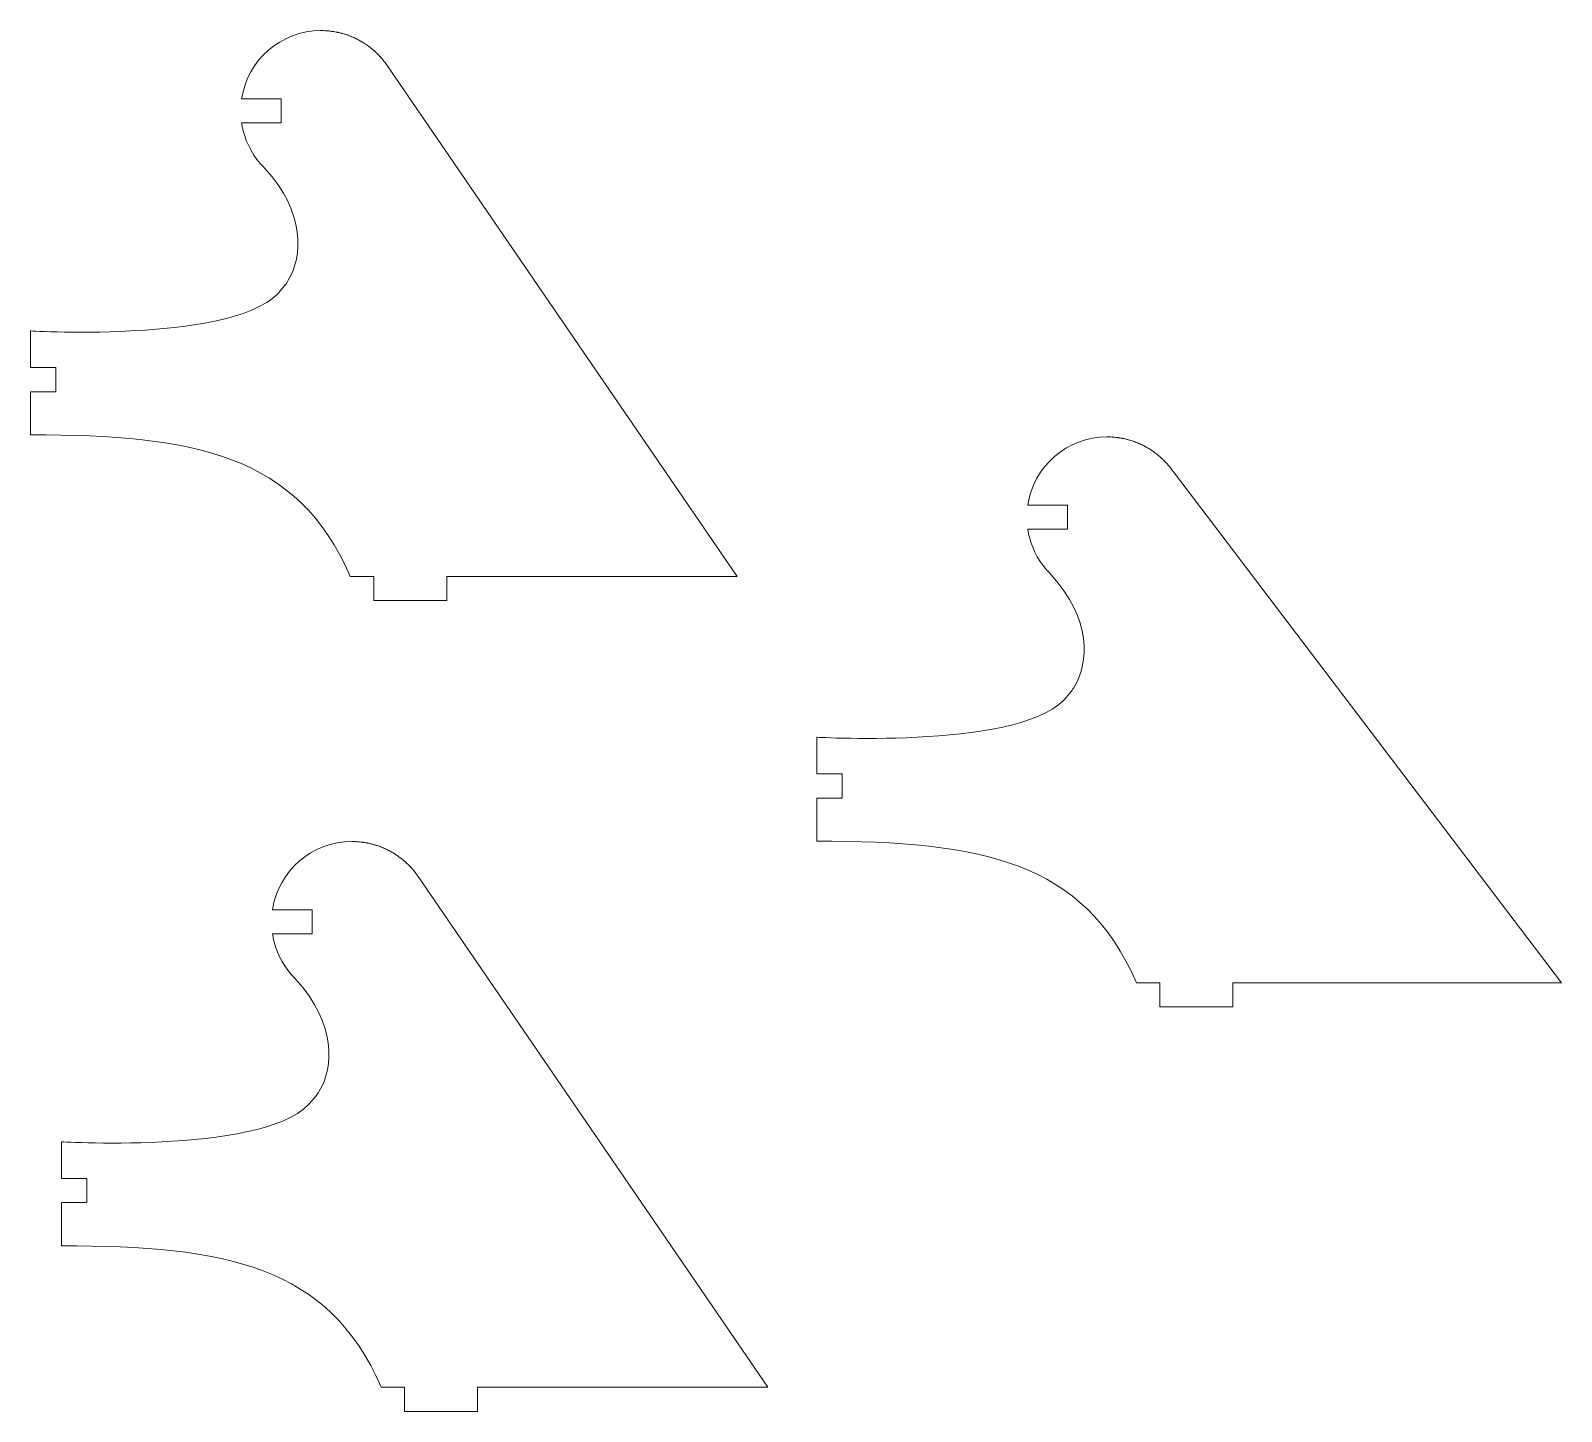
# Model space of a CAD drawing. Header units: centimetres. Extents: x -181 to 252, y -90 to 73.
# Drawn here: x 233.07 to 252.14, y -49.47 to -32.27 of the extents above; entities that cross this region are included whole.
import ezdxf

# ---------------------------------------------------------------- set-up
doc = ezdxf.new("R2010")
doc.units = ezdxf.units.CM
doc.header["$MEASUREMENT"] = 0
doc.layers.add('layer 1', color=7, linetype='Continuous')

msp = doc.modelspace()

# ---------------------------------------------------------------- linework, layer by layer
at = {"layer": 'layer 1', "color": 252, "lineweight": 9}
for points in [[(238.25199, -39.06584), (238.25199, -39.06584), (238.25199, -39.36584), (238.25199, -39.36584), (238.25199, -39.36584), (238.25199, -39.36584), (237.3429, -39.36584), (237.3429, -39.36584), (237.3429, -39.36584), (237.3429, -39.36584), (237.3429, -39.06584), (237.3429, -39.06584), (237.3429, -39.06584), (237.3429, -39.06584), (237.05119, -39.06584), (237.05119, -39.06584), (237.05119, -39.06584), (236.39559, -37.55045), (235.11717, -37.30322), (233.06842, -37.30322), (233.06842, -37.30322), (233.06842, -37.30322), (233.06842, -36.76584), (233.06842, -36.76584), (233.06842, -36.76584), (233.06842, -36.76584), (233.38428, -36.76584), (233.38428, -36.76584), (233.38428, -36.76584), (233.38428, -36.76584), (233.38428, -36.46584), (233.38428, -36.46584), (233.38428, -36.46584), (233.38428, -36.46584), (233.06842, -36.46584), (233.06842, -36.46584), (233.06842, -36.46584), (233.06842, -36.46584), (233.06842, -36.00842), (233.06842, -36.00842), (233.06842, -36.00842), (233.06842, -36.00842), (235.71551, -36.16416), (236.19891, -35.48394), (236.19891, -35.48394), (236.22766, -35.45369), (236.2547, -35.41807), (236.27909, -35.37784), (236.27909, -35.37784), (236.45834, -35.08218), (236.49301, -34.53421), (235.98735, -33.98429), (235.98735, -33.98429), (235.98735, -33.98429), (235.9744, -33.9702), (235.9744, -33.9702), (235.9744, -33.9702), (235.85177, -33.84599), (235.76135, -33.6899), (235.71682, -33.51546), (235.71682, -33.51546), (235.71682, -33.51546), (235.71385, -33.50354), (235.71385, -33.50354), (235.71385, -33.50354), (235.71385, -33.50354), (235.71103, -33.49156), (235.71103, -33.49156), (235.71103, -33.49156), (235.71103, -33.49156), (235.70835, -33.47953), (235.70835, -33.47953), (235.70835, -33.47953), (235.70835, -33.47953), (235.70582, -33.46744), (235.70582, -33.46744), (235.70582, -33.46744), (235.70582, -33.46744), (235.70343, -33.4553), (235.70343, -33.4553), (235.70343, -33.4553), (235.70343, -33.4553), (235.70119, -33.44311), (235.70119, -33.44311), (235.70119, -33.44311), (235.70119, -33.44311), (235.6991, -33.43086), (235.6991, -33.43086), (235.6991, -33.43086), (235.6991, -33.43086), (235.69716, -33.41857), (235.69716, -33.41857), (235.69716, -33.41857), (235.69716, -33.41857), (235.69699, -33.4175), (235.69699, -33.4175), (235.69699, -33.4175), (235.69699, -33.4175), (236.19141, -33.4175), (236.19141, -33.4175), (236.19141, -33.4175), (236.19141, -33.4175), (236.19141, -33.1175), (236.19141, -33.1175), (236.19141, -33.1175), (236.19141, -33.1175), (235.69699, -33.1175), (235.69699, -33.1175), (235.69699, -33.1175), (235.76938, -32.63644), (236.1846, -32.2675), (236.68581, -32.2675), (236.68581, -32.2675), (236.68581, -32.2675), (236.70185, -32.26763), (236.70185, -32.26763), (236.70185, -32.26763), (236.70185, -32.26763), (236.71782, -32.268), (236.71782, -32.268), (236.71782, -32.268), (236.71782, -32.268), (236.71802, -32.26801), (236.71802, -32.26801), (236.71802, -32.26801), (236.71802, -32.26801), (236.73374, -32.26863), (236.73374, -32.26863), (236.73374, -32.26863), (236.73374, -32.26863), (236.73403, -32.26864), (236.73403, -32.26864), (236.73403, -32.26864), (236.73403, -32.26864), (236.74959, -32.2695), (236.74959, -32.2695), (236.74959, -32.2695), (236.74959, -32.2695), (236.74997, -32.26953), (236.74997, -32.26953), (236.74997, -32.26953), (236.74997, -32.26953), (236.76537, -32.27062), (236.76537, -32.27062), (236.76537, -32.27062), (236.76537, -32.27062), (236.76585, -32.27066), (236.76585, -32.27066), (236.76585, -32.27066), (236.76585, -32.27066), (236.76769, -32.27082), (236.76769, -32.27082), (236.76769, -32.27082), (236.76769, -32.27082), (236.78165, -32.27204), (236.78165, -32.27204), (236.78165, -32.27204), (236.78165, -32.27204), (236.79673, -32.27359), (236.79673, -32.27359), (236.79673, -32.27359), (236.79673, -32.27359), (236.79739, -32.27366), (236.79739, -32.27366), (236.79739, -32.27366), (236.79739, -32.27366), (236.8123, -32.27543), (236.8123, -32.27543), (236.8123, -32.27543), (236.8123, -32.27543), (236.82231, -32.27677), (236.82231, -32.27677), (236.82231, -32.27677), (236.82231, -32.27677), (236.8278, -32.27751), (236.8278, -32.27751), (236.8278, -32.27751), (236.8278, -32.27751), (236.82864, -32.27763), (236.82864, -32.27763), (236.82864, -32.27763), (236.82864, -32.27763), (236.84322, -32.27982), (236.84322, -32.27982), (236.84322, -32.27982), (236.84322, -32.27982), (236.84415, -32.27997), (236.84415, -32.27997), (236.84415, -32.27997), (236.84415, -32.27997), (236.85857, -32.28237), (236.85857, -32.28237), (236.85857, -32.28237), (236.85857, -32.28237), (236.85959, -32.28255), (236.85959, -32.28255), (236.85959, -32.28255), (236.85959, -32.28255), (236.87383, -32.28516), (236.87383, -32.28516), (236.87383, -32.28516), (236.87383, -32.28516), (236.87494, -32.28537), (236.87494, -32.28537), (236.87494, -32.28537), (236.87494, -32.28537), (236.88123, -32.28663), (236.88123, -32.28663), (236.88123, -32.28663), (236.88123, -32.28663), (236.88985, -32.28835), (236.88985, -32.28835), (236.88985, -32.28835), (236.88985, -32.28835), (236.89376, -32.28919), (236.89376, -32.28919), (236.89376, -32.28919), (236.89376, -32.28919), (236.90515, -32.29165), (236.90515, -32.29165), (236.90515, -32.29165), (236.90515, -32.29165), (236.90822, -32.29236), (236.90822, -32.29236), (236.90822, -32.29236), (236.90822, -32.29236), (236.92007, -32.29511), (236.92007, -32.29511), (236.92007, -32.29511), (236.92007, -32.29511), (236.92504, -32.29634), (236.92504, -32.29634), (236.92504, -32.29634), (236.92504, -32.29634), (236.93487, -32.29878), (236.93487, -32.29878), (236.93487, -32.29878), (236.93487, -32.29878), (236.94035, -32.30023), (236.94035, -32.30023), (236.94035, -32.30023), (236.94035, -32.30023), (236.94999, -32.30278), (236.94999, -32.30278), (236.94999, -32.30278), (236.94999, -32.30278), (236.95399, -32.30391), (236.95399, -32.30391), (236.95399, -32.30391), (236.95399, -32.30391), (236.96491, -32.307), (236.96491, -32.307), (236.96491, -32.307), (236.96491, -32.307), (236.96765, -32.30781), (236.96765, -32.30781), (236.96765, -32.30781), (236.96765, -32.30781), (236.97964, -32.31139), (236.97964, -32.31139), (236.97964, -32.31139), (236.97964, -32.31139), (236.98311, -32.31248), (236.98311, -32.31248), (236.98311, -32.31248), (236.98311, -32.31248), (236.99403, -32.31593), (236.99403, -32.31593), (236.99403, -32.31593), (236.99403, -32.31593), (236.9983, -32.31734), (236.9983, -32.31734), (236.9983, -32.31734), (236.9983, -32.31734), (237.00871, -32.32081), (237.00871, -32.32081), (237.00871, -32.32081), (237.00871, -32.32081), (237.01189, -32.32192), (237.01189, -32.32192), (237.01189, -32.32192), (237.01189, -32.32192), (237.02332, -32.32592), (237.02332, -32.32592), (237.02332, -32.32592), (237.02332, -32.32592), (237.02555, -32.32674), (237.02555, -32.32674), (237.02555, -32.32674), (237.02555, -32.32674), (237.03745, -32.33111), (237.03745, -32.33111), (237.03745, -32.33111), (237.03745, -32.33111), (237.04076, -32.33238), (237.04076, -32.33238), (237.04076, -32.33238), (237.04076, -32.33238), (237.05172, -32.3366), (237.05172, -32.3366), (237.05172, -32.3366), (237.05172, -32.3366), (237.05448, -32.3377), (237.05448, -32.3377), (237.05448, -32.3377), (237.05448, -32.3377), (237.06608, -32.34238), (237.06608, -32.34238), (237.06608, -32.34238), (237.06608, -32.34238), (237.06782, -32.34311), (237.06782, -32.34311), (237.06782, -32.34311), (237.06782, -32.34311), (237.07969, -32.34811), (237.07969, -32.34811), (237.07969, -32.34811), (237.07969, -32.34811), (237.08289, -32.3495), (237.08289, -32.3495), (237.08289, -32.3495), (237.08289, -32.3495), (237.09407, -32.35441), (237.09407, -32.35441), (237.09407, -32.35441), (237.09407, -32.35441), (237.09517, -32.35491), (237.09517, -32.35491), (237.09517, -32.35491), (237.09517, -32.35491), (237.10764, -32.3606), (237.10764, -32.3606), (237.10764, -32.3606), (237.10764, -32.3606), (237.10986, -32.36166), (237.10986, -32.36166), (237.10986, -32.36166), (237.10986, -32.36166), (237.12141, -32.36715), (237.12141, -32.36715), (237.12141, -32.36715), (237.12141, -32.36715), (237.12316, -32.36801), (237.12316, -32.36801), (237.12316, -32.36801), (237.12316, -32.36801), (237.1349, -32.37382), (237.1349, -32.37382), (237.1349, -32.37382), (237.1349, -32.37382), (237.1375, -32.37515), (237.1375, -32.37515), (237.1375, -32.37515), (237.1375, -32.37515), (237.14789, -32.38049), (237.14789, -32.38049), (237.14789, -32.38049), (237.14789, -32.38049), (237.15246, -32.38291), (237.15246, -32.38291), (237.15246, -32.38291), (237.15246, -32.38291), (237.16116, -32.38755), (237.16116, -32.38755), (237.16116, -32.38755), (237.16116, -32.38755), (237.16573, -32.39005), (237.16573, -32.39005), (237.16573, -32.39005), (237.16573, -32.39005), (237.17446, -32.39488), (237.17446, -32.39488), (237.17446, -32.39488), (237.17446, -32.39488), (237.17838, -32.3971), (237.17838, -32.3971), (237.17838, -32.3971), (237.17838, -32.3971), (237.18773, -32.40245), (237.18773, -32.40245), (237.18773, -32.40245), (237.18773, -32.40245), (237.19083, -32.40428), (237.19083, -32.40428), (237.19083, -32.40428), (237.19083, -32.40428), (237.20072, -32.41014), (237.20072, -32.41014), (237.20072, -32.41014), (237.20072, -32.41014), (237.20364, -32.41192), (237.20364, -32.41192), (237.20364, -32.41192), (237.20364, -32.41192), (237.21372, -32.41811), (237.21372, -32.41811), (237.21372, -32.41811), (237.21372, -32.41811), (237.21604, -32.41956), (237.21604, -32.41956), (237.21604, -32.41956), (237.21604, -32.41956), (237.22604, -32.4259), (237.22604, -32.4259), (237.22604, -32.4259), (237.22604, -32.4259), (237.22987, -32.4284), (237.22987, -32.4284), (237.22987, -32.4284), (237.22987, -32.4284), (237.23869, -32.43418), (237.23869, -32.43418), (237.23869, -32.43418), (237.23869, -32.43418), (237.2425, -32.43674), (237.2425, -32.43674), (237.2425, -32.43674), (237.2425, -32.43674), (237.25081, -32.44237), (237.25081, -32.44237), (237.25081, -32.44237), (237.25081, -32.44237), (237.25533, -32.4455), (237.25533, -32.4455), (237.25533, -32.4455), (237.25533, -32.4455), (237.26338, -32.45113), (237.26338, -32.45113), (237.26338, -32.45113), (237.26338, -32.45113), (237.26643, -32.45332), (237.26643, -32.45332), (237.26643, -32.45332), (237.26643, -32.45332), (237.27628, -32.46043), (237.27628, -32.46043), (237.27628, -32.46043), (237.27628, -32.46043), (237.27696, -32.46094), (237.27696, -32.46094), (237.27696, -32.46094), (237.27696, -32.46094), (237.28793, -32.4691), (237.28793, -32.4691), (237.28793, -32.4691), (237.28793, -32.4691), (237.29029, -32.4709), (237.29029, -32.4709), (237.29029, -32.4709), (237.29029, -32.4709), (237.29957, -32.47803), (237.29957, -32.47803), (237.29957, -32.47803), (237.29957, -32.47803), (237.30258, -32.4804), (237.30258, -32.4804), (237.30258, -32.4804), (237.30258, -32.4804), (237.3114, -32.48739), (237.3114, -32.48739), (237.3114, -32.48739), (237.3114, -32.48739), (237.31426, -32.4897), (237.31426, -32.4897), (237.31426, -32.4897), (237.31426, -32.4897), (237.32312, -32.49695), (237.32312, -32.49695), (237.32312, -32.49695), (237.32312, -32.49695), (237.32506, -32.49857), (237.32506, -32.49857), (237.32506, -32.49857), (237.32506, -32.49857), (237.33513, -32.50704), (237.33513, -32.50704), (237.33513, -32.50704), (237.33513, -32.50704), (237.33553, -32.50739), (237.33553, -32.50739), (237.33553, -32.50739), (237.33553, -32.50739), (237.346, -32.51648), (237.346, -32.51648), (237.346, -32.51648), (237.346, -32.51648), (237.348, -32.51824), (237.348, -32.51824), (237.348, -32.51824), (237.348, -32.51824), (237.35701, -32.52631), (237.35701, -32.52631), (237.35701, -32.52631), (237.35701, -32.52631), (237.35954, -32.52862), (237.35954, -32.52862), (237.35954, -32.52862), (237.35954, -32.52862), (237.36768, -32.53611), (237.36768, -32.53611), (237.36768, -32.53611), (237.36768, -32.53611), (237.3714, -32.53962), (237.3714, -32.53962), (237.3714, -32.53962), (237.3714, -32.53962), (237.37868, -32.54653), (237.37868, -32.54653), (237.37868, -32.54653), (237.37868, -32.54653), (237.38123, -32.54901), (237.38123, -32.54901), (237.38123, -32.54901), (237.38123, -32.54901), (237.38998, -32.55757), (237.38998, -32.55757), (237.38998, -32.55757), (237.38998, -32.55757), (237.39113, -32.55872), (237.39113, -32.55872), (237.39113, -32.55872), (237.39113, -32.55872), (237.40019, -32.56784), (237.40019, -32.56784), (237.40019, -32.56784), (237.40019, -32.56784), (237.40242, -32.57014), (237.40242, -32.57014), (237.40242, -32.57014), (237.40242, -32.57014), (237.41063, -32.57866), (237.41063, -32.57866), (237.41063, -32.57866), (237.41063, -32.57866), (237.41248, -32.58063), (237.41248, -32.58063), (237.41248, -32.58063), (237.41248, -32.58063), (237.42098, -32.58971), (237.42098, -32.58971), (237.42098, -32.58971), (237.42098, -32.58971), (237.4226, -32.59148), (237.4226, -32.59148), (237.4226, -32.59148), (237.4226, -32.59148), (237.43094, -32.60068), (237.43094, -32.60068), (237.43094, -32.60068), (237.43094, -32.60068), (237.43304, -32.60304), (237.43304, -32.60304), (237.43304, -32.60304), (237.43304, -32.60304), (237.4404, -32.61139), (237.4404, -32.61139), (237.4404, -32.61139), (237.4404, -32.61139), (237.44351, -32.615), (237.44351, -32.615), (237.44351, -32.615), (237.44351, -32.615), (237.45028, -32.62292), (237.45028, -32.62292), (237.45028, -32.62292), (237.45028, -32.62292), (237.45297, -32.62613), (237.45297, -32.62613), (237.45297, -32.62613), (237.45297, -32.62613), (237.45987, -32.63445), (237.45987, -32.63445), (237.45987, -32.63445), (237.45987, -32.63445), (237.46237, -32.63752), (237.46237, -32.63752), (237.46237, -32.63752), (237.46237, -32.63752), (237.46943, -32.6463), (237.46943, -32.6463), (237.46943, -32.6463), (237.46943, -32.6463), (237.47145, -32.64887), (237.47145, -32.64887), (237.47145, -32.64887), (237.47145, -32.64887), (237.47916, -32.65876), (237.47916, -32.65876), (237.47916, -32.65876), (237.47916, -32.65876), (237.47989, -32.65972), (237.47989, -32.65972), (237.47989, -32.65972), (237.47989, -32.65972), (237.48773, -32.67007), (237.48773, -32.67007), (237.48773, -32.67007), (237.48773, -32.67007), (237.48973, -32.67278), (237.48973, -32.67278), (237.48973, -32.67278), (237.48973, -32.67278), (237.4967, -32.68229), (237.4967, -32.68229), (237.4967, -32.68229), (237.4967, -32.68229), (237.49851, -32.68482), (237.49851, -32.68482), (237.49851, -32.68482), (237.49851, -32.68482), (237.50516, -32.69418), (237.50516, -32.69418), (237.50516, -32.69418), (237.50516, -32.69418), (237.50736, -32.69734), (237.50736, -32.69734), (237.50736, -32.69734), (237.50736, -32.69734), (237.51132, -32.70302), (237.51132, -32.70302), (237.51132, -32.70302), (237.51132, -32.70302), (241.86985, -39.06584), (241.86985, -39.06584), (241.86985, -39.06584), (241.86985, -39.06584), (238.25199, -39.06584), (238.25199, -39.06584)], [(248.04584, -44.12667), (248.04584, -44.12667), (248.04584, -44.42667), (248.04584, -44.42667), (248.04584, -44.42667), (248.04584, -44.42667), (247.13675, -44.42667), (247.13675, -44.42667), (247.13675, -44.42667), (247.13675, -44.42667), (247.13675, -44.12667), (247.13675, -44.12667), (247.13675, -44.12667), (247.13675, -44.12667), (246.84504, -44.12667), (246.84504, -44.12667), (246.84504, -44.12667), (246.18944, -42.61128), (244.91102, -42.36405), (242.86227, -42.36405), (242.86227, -42.36405), (242.86227, -42.36405), (242.86227, -41.82667), (242.86227, -41.82667), (242.86227, -41.82667), (242.86227, -41.82667), (243.17813, -41.82667), (243.17813, -41.82667), (243.17813, -41.82667), (243.17813, -41.82667), (243.17813, -41.52667), (243.17813, -41.52667), (243.17813, -41.52667), (243.17813, -41.52667), (242.86227, -41.52667), (242.86227, -41.52667), (242.86227, -41.52667), (242.86227, -41.52667), (242.86227, -41.06925), (242.86227, -41.06925), (242.86227, -41.06925), (242.86227, -41.06925), (245.50936, -41.22499), (245.99276, -40.54477), (245.99276, -40.54477), (246.02151, -40.51452), (246.04855, -40.4789), (246.07294, -40.43867), (246.07294, -40.43867), (246.25219, -40.14301), (246.28686, -39.59504), (245.7812, -39.04512), (245.7812, -39.04512), (245.7812, -39.04512), (245.76825, -39.03103), (245.76825, -39.03103), (245.76825, -39.03103), (245.64562, -38.90682), (245.5552, -38.75073), (245.51067, -38.57629), (245.51067, -38.57629), (245.51067, -38.57629), (245.5077, -38.56437), (245.5077, -38.56437), (245.5077, -38.56437), (245.5077, -38.56437), (245.50488, -38.55239), (245.50488, -38.55239), (245.50488, -38.55239), (245.50488, -38.55239), (245.5022, -38.54036), (245.5022, -38.54036), (245.5022, -38.54036), (245.5022, -38.54036), (245.49967, -38.52827), (245.49967, -38.52827), (245.49967, -38.52827), (245.49967, -38.52827), (245.49728, -38.51613), (245.49728, -38.51613), (245.49728, -38.51613), (245.49728, -38.51613), (245.49504, -38.50394), (245.49504, -38.50394), (245.49504, -38.50394), (245.49504, -38.50394), (245.49295, -38.49169), (245.49295, -38.49169), (245.49295, -38.49169), (245.49295, -38.49169), (245.49101, -38.4794), (245.49101, -38.4794), (245.49101, -38.4794), (245.49101, -38.4794), (245.49084, -38.47833), (245.49084, -38.47833), (245.49084, -38.47833), (245.49084, -38.47833), (245.98526, -38.47833), (245.98526, -38.47833), (245.98526, -38.47833), (245.98526, -38.47833), (245.98526, -38.17833), (245.98526, -38.17833), (245.98526, -38.17833), (245.98526, -38.17833), (245.49084, -38.17833), (245.49084, -38.17833), (245.49084, -38.17833), (245.56323, -37.69727), (245.97845, -37.32833), (246.47966, -37.32833), (246.47966, -37.32833), (246.47966, -37.32833), (246.4957, -37.32846), (246.4957, -37.32846), (246.4957, -37.32846), (246.4957, -37.32846), (246.51167, -37.32883), (246.51167, -37.32883), (246.51167, -37.32883), (246.51167, -37.32883), (246.51187, -37.32884), (246.51187, -37.32884), (246.51187, -37.32884), (246.51187, -37.32884), (246.52759, -37.32946), (246.52759, -37.32946), (246.52759, -37.32946), (246.52759, -37.32946), (246.52788, -37.32947), (246.52788, -37.32947), (246.52788, -37.32947), (246.52788, -37.32947), (246.54344, -37.33033), (246.54344, -37.33033), (246.54344, -37.33033), (246.54344, -37.33033), (246.54382, -37.33036), (246.54382, -37.33036), (246.54382, -37.33036), (246.54382, -37.33036), (246.55922, -37.33145), (246.55922, -37.33145), (246.55922, -37.33145), (246.55922, -37.33145), (246.5597, -37.33149), (246.5597, -37.33149), (246.5597, -37.33149), (246.5597, -37.33149), (246.56154, -37.33165), (246.56154, -37.33165), (246.56154, -37.33165), (246.56154, -37.33165), (246.5755, -37.33287), (246.5755, -37.33287), (246.5755, -37.33287), (246.5755, -37.33287), (246.59058, -37.33442), (246.59058, -37.33442), (246.59058, -37.33442), (246.59058, -37.33442), (246.59124, -37.33449), (246.59124, -37.33449), (246.59124, -37.33449), (246.59124, -37.33449), (246.60615, -37.33626), (246.60615, -37.33626), (246.60615, -37.33626), (246.60615, -37.33626), (246.61616, -37.3376), (246.61616, -37.3376), (246.61616, -37.3376), (246.61616, -37.3376), (246.62165, -37.33834), (246.62165, -37.33834), (246.62165, -37.33834), (246.62165, -37.33834), (246.62249, -37.33846), (246.62249, -37.33846), (246.62249, -37.33846), (246.62249, -37.33846), (246.63707, -37.34065), (246.63707, -37.34065), (246.63707, -37.34065), (246.63707, -37.34065), (246.638, -37.3408), (246.638, -37.3408), (246.638, -37.3408), (246.638, -37.3408), (246.65242, -37.3432), (246.65242, -37.3432), (246.65242, -37.3432), (246.65242, -37.3432), (246.65344, -37.34338), (246.65344, -37.34338), (246.65344, -37.34338), (246.65344, -37.34338), (246.66768, -37.34599), (246.66768, -37.34599), (246.66768, -37.34599), (246.66768, -37.34599), (246.66879, -37.3462), (246.66879, -37.3462), (246.66879, -37.3462), (246.66879, -37.3462), (246.67508, -37.34746), (246.67508, -37.34746), (246.67508, -37.34746), (246.67508, -37.34746), (246.6837, -37.34918), (246.6837, -37.34918), (246.6837, -37.34918), (246.6837, -37.34918), (246.68761, -37.35002), (246.68761, -37.35002), (246.68761, -37.35002), (246.68761, -37.35002), (246.699, -37.35248), (246.699, -37.35248), (246.699, -37.35248), (246.699, -37.35248), (246.70207, -37.35319), (246.70207, -37.35319), (246.70207, -37.35319), (246.70207, -37.35319), (246.71392, -37.35594), (246.71392, -37.35594), (246.71392, -37.35594), (246.71392, -37.35594), (246.71889, -37.35717), (246.71889, -37.35717), (246.71889, -37.35717), (246.71889, -37.35717), (246.72872, -37.35961), (246.72872, -37.35961), (246.72872, -37.35961), (246.72872, -37.35961), (246.7342, -37.36106), (246.7342, -37.36106), (246.7342, -37.36106), (246.7342, -37.36106), (246.74384, -37.36361), (246.74384, -37.36361), (246.74384, -37.36361), (246.74384, -37.36361), (246.74784, -37.36474), (246.74784, -37.36474), (246.74784, -37.36474), (246.74784, -37.36474), (246.75876, -37.36783), (246.75876, -37.36783), (246.75876, -37.36783), (246.75876, -37.36783), (246.7615, -37.36864), (246.7615, -37.36864), (246.7615, -37.36864), (246.7615, -37.36864), (246.77349, -37.37222), (246.77349, -37.37222), (246.77349, -37.37222), (246.77349, -37.37222), (246.77696, -37.37331), (246.77696, -37.37331), (246.77696, -37.37331), (246.77696, -37.37331), (246.78788, -37.37676), (246.78788, -37.37676), (246.78788, -37.37676), (246.78788, -37.37676), (246.79215, -37.37817), (246.79215, -37.37817), (246.79215, -37.37817), (246.79215, -37.37817), (246.80256, -37.38164), (246.80256, -37.38164), (246.80256, -37.38164), (246.80256, -37.38164), (246.80574, -37.38275), (246.80574, -37.38275), (246.80574, -37.38275), (246.80574, -37.38275), (246.81717, -37.38675), (246.81717, -37.38675), (246.81717, -37.38675), (246.81717, -37.38675), (246.8194, -37.38757), (246.8194, -37.38757), (246.8194, -37.38757), (246.8194, -37.38757), (246.8313, -37.39194), (246.8313, -37.39194), (246.8313, -37.39194), (246.8313, -37.39194), (246.83461, -37.39321), (246.83461, -37.39321), (246.83461, -37.39321), (246.83461, -37.39321), (246.84557, -37.39743), (246.84557, -37.39743), (246.84557, -37.39743), (246.84557, -37.39743), (246.84833, -37.39853), (246.84833, -37.39853), (246.84833, -37.39853), (246.84833, -37.39853), (246.85993, -37.40321), (246.85993, -37.40321), (246.85993, -37.40321), (246.85993, -37.40321), (246.86167, -37.40394), (246.86167, -37.40394), (246.86167, -37.40394), (246.86167, -37.40394), (246.87354, -37.40894), (246.87354, -37.40894), (246.87354, -37.40894), (246.87354, -37.40894), (246.87674, -37.41033), (246.87674, -37.41033), (246.87674, -37.41033), (246.87674, -37.41033), (246.88792, -37.41524), (246.88792, -37.41524), (246.88792, -37.41524), (246.88792, -37.41524), (246.88902, -37.41574), (246.88902, -37.41574), (246.88902, -37.41574), (246.88902, -37.41574), (246.90149, -37.42143), (246.90149, -37.42143), (246.90149, -37.42143), (246.90149, -37.42143), (246.90371, -37.42249), (246.90371, -37.42249), (246.90371, -37.42249), (246.90371, -37.42249), (246.91526, -37.42798), (246.91526, -37.42798), (246.91526, -37.42798), (246.91526, -37.42798), (246.91701, -37.42884), (246.91701, -37.42884), (246.91701, -37.42884), (246.91701, -37.42884), (246.92875, -37.43465), (246.92875, -37.43465), (246.92875, -37.43465), (246.92875, -37.43465), (246.93135, -37.43598), (246.93135, -37.43598), (246.93135, -37.43598), (246.93135, -37.43598), (246.94174, -37.44132), (246.94174, -37.44132), (246.94174, -37.44132), (246.94174, -37.44132), (246.94631, -37.44374), (246.94631, -37.44374), (246.94631, -37.44374), (246.94631, -37.44374), (246.95501, -37.44838), (246.95501, -37.44838), (246.95501, -37.44838), (246.95501, -37.44838), (246.95958, -37.45088), (246.95958, -37.45088), (246.95958, -37.45088), (246.95958, -37.45088), (246.96831, -37.45571), (246.96831, -37.45571), (246.96831, -37.45571), (246.96831, -37.45571), (246.97223, -37.45793), (246.97223, -37.45793), (246.97223, -37.45793), (246.97223, -37.45793), (246.98158, -37.46328), (246.98158, -37.46328), (246.98158, -37.46328), (246.98158, -37.46328), (246.98468, -37.46511), (246.98468, -37.46511), (246.98468, -37.46511), (246.98468, -37.46511), (246.99457, -37.47097), (246.99457, -37.47097), (246.99457, -37.47097), (246.99457, -37.47097), (246.99749, -37.47275), (246.99749, -37.47275), (246.99749, -37.47275), (246.99749, -37.47275), (247.00757, -37.47894), (247.00757, -37.47894), (247.00757, -37.47894), (247.00757, -37.47894), (247.00989, -37.48039), (247.00989, -37.48039), (247.00989, -37.48039), (247.00989, -37.48039), (247.01989, -37.48673), (247.01989, -37.48673), (247.01989, -37.48673), (247.01989, -37.48673), (247.02372, -37.48923), (247.02372, -37.48923), (247.02372, -37.48923), (247.02372, -37.48923), (247.03254, -37.49501), (247.03254, -37.49501), (247.03254, -37.49501), (247.03254, -37.49501), (247.03635, -37.49757), (247.03635, -37.49757), (247.03635, -37.49757), (247.03635, -37.49757), (247.04466, -37.5032), (247.04466, -37.5032), (247.04466, -37.5032), (247.04466, -37.5032), (247.04918, -37.50633), (247.04918, -37.50633), (247.04918, -37.50633), (247.04918, -37.50633), (247.05723, -37.51196), (247.05723, -37.51196), (247.05723, -37.51196), (247.05723, -37.51196), (247.06028, -37.51415), (247.06028, -37.51415), (247.06028, -37.51415), (247.06028, -37.51415), (247.07013, -37.52126), (247.07013, -37.52126), (247.07013, -37.52126), (247.07013, -37.52126), (247.07081, -37.52177), (247.07081, -37.52177), (247.07081, -37.52177), (247.07081, -37.52177), (247.08178, -37.52993), (247.08178, -37.52993), (247.08178, -37.52993), (247.08178, -37.52993), (247.08414, -37.53173), (247.08414, -37.53173), (247.08414, -37.53173), (247.08414, -37.53173), (247.09342, -37.53886), (247.09342, -37.53886), (247.09342, -37.53886), (247.09342, -37.53886), (247.09643, -37.54123), (247.09643, -37.54123), (247.09643, -37.54123), (247.09643, -37.54123), (247.10525, -37.54822), (247.10525, -37.54822), (247.10525, -37.54822), (247.10525, -37.54822), (247.10811, -37.55053), (247.10811, -37.55053), (247.10811, -37.55053), (247.10811, -37.55053), (247.11697, -37.55778), (247.11697, -37.55778), (247.11697, -37.55778), (247.11697, -37.55778), (247.11891, -37.5594), (247.11891, -37.5594), (247.11891, -37.5594), (247.11891, -37.5594), (247.12898, -37.56787), (247.12898, -37.56787), (247.12898, -37.56787), (247.12898, -37.56787), (247.12938, -37.56822), (247.12938, -37.56822), (247.12938, -37.56822), (247.12938, -37.56822), (247.13985, -37.57731), (247.13985, -37.57731), (247.13985, -37.57731), (247.13985, -37.57731), (247.14185, -37.57907), (247.14185, -37.57907), (247.14185, -37.57907), (247.14185, -37.57907), (247.15086, -37.58714), (247.15086, -37.58714), (247.15086, -37.58714), (247.15086, -37.58714), (247.15339, -37.58945), (247.15339, -37.58945), (247.15339, -37.58945), (247.15339, -37.58945), (247.16153, -37.59694), (247.16153, -37.59694), (247.16153, -37.59694), (247.16153, -37.59694), (247.16525, -37.60045), (247.16525, -37.60045), (247.16525, -37.60045), (247.16525, -37.60045), (247.17253, -37.60736), (247.17253, -37.60736), (247.17253, -37.60736), (247.17253, -37.60736), (247.17508, -37.60984), (247.17508, -37.60984), (247.17508, -37.60984), (247.17508, -37.60984), (247.18383, -37.6184), (247.18383, -37.6184), (247.18383, -37.6184), (247.18383, -37.6184), (247.18498, -37.61955), (247.18498, -37.61955), (247.18498, -37.61955), (247.18498, -37.61955), (247.19404, -37.62867), (247.19404, -37.62867), (247.19404, -37.62867), (247.19404, -37.62867), (247.19627, -37.63097), (247.19627, -37.63097), (247.19627, -37.63097), (247.19627, -37.63097), (247.20448, -37.63949), (247.20448, -37.63949), (247.20448, -37.63949), (247.20448, -37.63949), (247.20633, -37.64146), (247.20633, -37.64146), (247.20633, -37.64146), (247.20633, -37.64146), (247.21483, -37.65054), (247.21483, -37.65054), (247.21483, -37.65054), (247.21483, -37.65054), (247.21645, -37.65231), (247.21645, -37.65231), (247.21645, -37.65231), (247.21645, -37.65231), (247.22479, -37.66151), (247.22479, -37.66151), (247.22479, -37.66151), (247.22479, -37.66151), (247.22689, -37.66387), (247.22689, -37.66387), (247.22689, -37.66387), (247.22689, -37.66387), (247.23425, -37.67222), (247.23425, -37.67222), (247.23425, -37.67222), (247.23425, -37.67222), (247.23736, -37.67583), (247.23736, -37.67583), (247.23736, -37.67583), (247.23736, -37.67583), (247.24413, -37.68375), (247.24413, -37.68375), (247.24413, -37.68375), (247.24413, -37.68375), (247.24682, -37.68696), (247.24682, -37.68696), (247.24682, -37.68696), (247.24682, -37.68696), (247.25372, -37.69528), (247.25372, -37.69528), (247.25372, -37.69528), (247.25372, -37.69528), (247.25622, -37.69835), (247.25622, -37.69835), (247.25622, -37.69835), (247.25622, -37.69835), (247.26328, -37.70713), (247.26328, -37.70713), (247.26328, -37.70713), (247.26328, -37.70713), (247.2653, -37.7097), (247.2653, -37.7097), (247.2653, -37.7097), (247.2653, -37.7097), (247.27301, -37.71959), (247.27301, -37.71959), (247.27301, -37.71959), (247.27301, -37.71959), (247.27374, -37.72055), (247.27374, -37.72055), (247.27374, -37.72055), (247.27374, -37.72055), (247.28158, -37.7309), (247.28158, -37.7309), (247.28158, -37.7309), (247.28158, -37.7309), (247.28358, -37.73361), (247.28358, -37.73361), (247.28358, -37.73361), (247.28358, -37.73361), (247.29055, -37.74312), (247.29055, -37.74312), (247.29055, -37.74312), (247.29055, -37.74312), (247.29236, -37.74565), (247.29236, -37.74565), (247.29236, -37.74565), (247.29236, -37.74565), (247.29901, -37.75501), (247.29901, -37.75501), (247.29901, -37.75501), (247.29901, -37.75501), (247.30121, -37.75817), (247.30121, -37.75817), (247.30121, -37.75817), (247.30121, -37.75817), (247.30517, -37.76385), (247.30517, -37.76385), (247.30517, -37.76385), (247.30517, -37.76385), (252.13901, -44.12667), (252.13901, -44.12667), (252.13901, -44.12667), (252.13901, -44.12667), (248.04584, -44.12667), (248.04584, -44.12667)], [(238.63692, -49.1667), (238.63692, -49.1667), (238.63692, -49.4667), (238.63692, -49.4667), (238.63692, -49.4667), (238.63692, -49.4667), (237.72783, -49.4667), (237.72783, -49.4667), (237.72783, -49.4667), (237.72783, -49.4667), (237.72783, -49.1667), (237.72783, -49.1667), (237.72783, -49.1667), (237.72783, -49.1667), (237.43612, -49.1667), (237.43612, -49.1667), (237.43612, -49.1667), (236.78052, -47.65131), (235.5021, -47.40408), (233.45335, -47.40408), (233.45335, -47.40408), (233.45335, -47.40408), (233.45335, -46.8667), (233.45335, -46.8667), (233.45335, -46.8667), (233.45335, -46.8667), (233.76921, -46.8667), (233.76921, -46.8667), (233.76921, -46.8667), (233.76921, -46.8667), (233.76921, -46.5667), (233.76921, -46.5667), (233.76921, -46.5667), (233.76921, -46.5667), (233.45335, -46.5667), (233.45335, -46.5667), (233.45335, -46.5667), (233.45335, -46.5667), (233.45335, -46.10928), (233.45335, -46.10928), (233.45335, -46.10928), (233.45335, -46.10928), (236.10044, -46.26502), (236.58384, -45.5848), (236.58384, -45.5848), (236.61259, -45.55455), (236.63963, -45.51893), (236.66402, -45.4787), (236.66402, -45.4787), (236.84327, -45.18304), (236.87794, -44.63507), (236.37228, -44.08515), (236.37228, -44.08515), (236.37228, -44.08515), (236.35933, -44.07106), (236.35933, -44.07106), (236.35933, -44.07106), (236.2367, -43.94685), (236.14628, -43.79076), (236.10175, -43.61632), (236.10175, -43.61632), (236.10175, -43.61632), (236.09878, -43.6044), (236.09878, -43.6044), (236.09878, -43.6044), (236.09878, -43.6044), (236.09596, -43.59242), (236.09596, -43.59242), (236.09596, -43.59242), (236.09596, -43.59242), (236.09328, -43.58039), (236.09328, -43.58039), (236.09328, -43.58039), (236.09328, -43.58039), (236.09075, -43.5683), (236.09075, -43.5683), (236.09075, -43.5683), (236.09075, -43.5683), (236.08836, -43.55616), (236.08836, -43.55616), (236.08836, -43.55616), (236.08836, -43.55616), (236.08612, -43.54397), (236.08612, -43.54397), (236.08612, -43.54397), (236.08612, -43.54397), (236.08403, -43.53172), (236.08403, -43.53172), (236.08403, -43.53172), (236.08403, -43.53172), (236.08209, -43.51943), (236.08209, -43.51943), (236.08209, -43.51943), (236.08209, -43.51943), (236.08192, -43.51836), (236.08192, -43.51836), (236.08192, -43.51836), (236.08192, -43.51836), (236.57634, -43.51836), (236.57634, -43.51836), (236.57634, -43.51836), (236.57634, -43.51836), (236.57634, -43.21836), (236.57634, -43.21836), (236.57634, -43.21836), (236.57634, -43.21836), (236.08192, -43.21836), (236.08192, -43.21836), (236.08192, -43.21836), (236.15431, -42.7373), (236.56953, -42.36836), (237.07074, -42.36836), (237.07074, -42.36836), (237.07074, -42.36836), (237.08678, -42.36849), (237.08678, -42.36849), (237.08678, -42.36849), (237.08678, -42.36849), (237.10275, -42.36886), (237.10275, -42.36886), (237.10275, -42.36886), (237.10275, -42.36886), (237.10295, -42.36887), (237.10295, -42.36887), (237.10295, -42.36887), (237.10295, -42.36887), (237.11867, -42.36949), (237.11867, -42.36949), (237.11867, -42.36949), (237.11867, -42.36949), (237.11896, -42.3695), (237.11896, -42.3695), (237.11896, -42.3695), (237.11896, -42.3695), (237.13452, -42.37036), (237.13452, -42.37036), (237.13452, -42.37036), (237.13452, -42.37036), (237.1349, -42.37039), (237.1349, -42.37039), (237.1349, -42.37039), (237.1349, -42.37039), (237.1503, -42.37148), (237.1503, -42.37148), (237.1503, -42.37148), (237.1503, -42.37148), (237.15078, -42.37152), (237.15078, -42.37152), (237.15078, -42.37152), (237.15078, -42.37152), (237.15262, -42.37168), (237.15262, -42.37168), (237.15262, -42.37168), (237.15262, -42.37168), (237.16658, -42.3729), (237.16658, -42.3729), (237.16658, -42.3729), (237.16658, -42.3729), (237.18166, -42.37445), (237.18166, -42.37445), (237.18166, -42.37445), (237.18166, -42.37445), (237.18232, -42.37452), (237.18232, -42.37452), (237.18232, -42.37452), (237.18232, -42.37452), (237.19723, -42.37629), (237.19723, -42.37629), (237.19723, -42.37629), (237.19723, -42.37629), (237.20724, -42.37763), (237.20724, -42.37763), (237.20724, -42.37763), (237.20724, -42.37763), (237.21273, -42.37837), (237.21273, -42.37837), (237.21273, -42.37837), (237.21273, -42.37837), (237.21357, -42.37849), (237.21357, -42.37849), (237.21357, -42.37849), (237.21357, -42.37849), (237.22815, -42.38068), (237.22815, -42.38068), (237.22815, -42.38068), (237.22815, -42.38068), (237.22908, -42.38083), (237.22908, -42.38083), (237.22908, -42.38083), (237.22908, -42.38083), (237.2435, -42.38323), (237.2435, -42.38323), (237.2435, -42.38323), (237.2435, -42.38323), (237.24452, -42.38341), (237.24452, -42.38341), (237.24452, -42.38341), (237.24452, -42.38341), (237.25876, -42.38602), (237.25876, -42.38602), (237.25876, -42.38602), (237.25876, -42.38602), (237.25987, -42.38623), (237.25987, -42.38623), (237.25987, -42.38623), (237.25987, -42.38623), (237.26616, -42.38749), (237.26616, -42.38749), (237.26616, -42.38749), (237.26616, -42.38749), (237.27478, -42.38921), (237.27478, -42.38921), (237.27478, -42.38921), (237.27478, -42.38921), (237.27869, -42.39005), (237.27869, -42.39005), (237.27869, -42.39005), (237.27869, -42.39005), (237.29008, -42.39251), (237.29008, -42.39251), (237.29008, -42.39251), (237.29008, -42.39251), (237.29315, -42.39322), (237.29315, -42.39322), (237.29315, -42.39322), (237.29315, -42.39322), (237.305, -42.39597), (237.305, -42.39597), (237.305, -42.39597), (237.305, -42.39597), (237.30997, -42.3972), (237.30997, -42.3972), (237.30997, -42.3972), (237.30997, -42.3972), (237.3198, -42.39964), (237.3198, -42.39964), (237.3198, -42.39964), (237.3198, -42.39964), (237.32528, -42.40109), (237.32528, -42.40109), (237.32528, -42.40109), (237.32528, -42.40109), (237.33492, -42.40364), (237.33492, -42.40364), (237.33492, -42.40364), (237.33492, -42.40364), (237.33892, -42.40477), (237.33892, -42.40477), (237.33892, -42.40477), (237.33892, -42.40477), (237.34984, -42.40786), (237.34984, -42.40786), (237.34984, -42.40786), (237.34984, -42.40786), (237.35258, -42.40867), (237.35258, -42.40867), (237.35258, -42.40867), (237.35258, -42.40867), (237.36457, -42.41225), (237.36457, -42.41225), (237.36457, -42.41225), (237.36457, -42.41225), (237.36804, -42.41334), (237.36804, -42.41334), (237.36804, -42.41334), (237.36804, -42.41334), (237.37896, -42.41679), (237.37896, -42.41679), (237.37896, -42.41679), (237.37896, -42.41679), (237.38323, -42.4182), (237.38323, -42.4182), (237.38323, -42.4182), (237.38323, -42.4182), (237.39364, -42.42167), (237.39364, -42.42167), (237.39364, -42.42167), (237.39364, -42.42167), (237.39682, -42.42278), (237.39682, -42.42278), (237.39682, -42.42278), (237.39682, -42.42278), (237.40825, -42.42678), (237.40825, -42.42678), (237.40825, -42.42678), (237.40825, -42.42678), (237.41048, -42.4276), (237.41048, -42.4276), (237.41048, -42.4276), (237.41048, -42.4276), (237.42238, -42.43197), (237.42238, -42.43197), (237.42238, -42.43197), (237.42238, -42.43197), (237.42569, -42.43324), (237.42569, -42.43324), (237.42569, -42.43324), (237.42569, -42.43324), (237.43665, -42.43746), (237.43665, -42.43746), (237.43665, -42.43746), (237.43665, -42.43746), (237.43941, -42.43856), (237.43941, -42.43856), (237.43941, -42.43856), (237.43941, -42.43856), (237.45101, -42.44324), (237.45101, -42.44324), (237.45101, -42.44324), (237.45101, -42.44324), (237.45275, -42.44397), (237.45275, -42.44397), (237.45275, -42.44397), (237.45275, -42.44397), (237.46462, -42.44897), (237.46462, -42.44897), (237.46462, -42.44897), (237.46462, -42.44897), (237.46782, -42.45036), (237.46782, -42.45036), (237.46782, -42.45036), (237.46782, -42.45036), (237.479, -42.45527), (237.479, -42.45527), (237.479, -42.45527), (237.479, -42.45527), (237.4801, -42.45577), (237.4801, -42.45577), (237.4801, -42.45577), (237.4801, -42.45577), (237.49257, -42.46146), (237.49257, -42.46146), (237.49257, -42.46146), (237.49257, -42.46146), (237.49479, -42.46252), (237.49479, -42.46252), (237.49479, -42.46252), (237.49479, -42.46252), (237.50634, -42.46801), (237.50634, -42.46801), (237.50634, -42.46801), (237.50634, -42.46801), (237.50809, -42.46887), (237.50809, -42.46887), (237.50809, -42.46887), (237.50809, -42.46887), (237.51983, -42.47468), (237.51983, -42.47468), (237.51983, -42.47468), (237.51983, -42.47468), (237.52243, -42.47601), (237.52243, -42.47601), (237.52243, -42.47601), (237.52243, -42.47601), (237.53282, -42.48135), (237.53282, -42.48135), (237.53282, -42.48135), (237.53282, -42.48135), (237.53739, -42.48377), (237.53739, -42.48377), (237.53739, -42.48377), (237.53739, -42.48377), (237.54609, -42.48841), (237.54609, -42.48841), (237.54609, -42.48841), (237.54609, -42.48841), (237.55066, -42.49091), (237.55066, -42.49091), (237.55066, -42.49091), (237.55066, -42.49091), (237.55939, -42.49574), (237.55939, -42.49574), (237.55939, -42.49574), (237.55939, -42.49574), (237.56331, -42.49796), (237.56331, -42.49796), (237.56331, -42.49796), (237.56331, -42.49796), (237.57266, -42.50331), (237.57266, -42.50331), (237.57266, -42.50331), (237.57266, -42.50331), (237.57576, -42.50514), (237.57576, -42.50514), (237.57576, -42.50514), (237.57576, -42.50514), (237.58565, -42.511), (237.58565, -42.511), (237.58565, -42.511), (237.58565, -42.511), (237.58857, -42.51278), (237.58857, -42.51278), (237.58857, -42.51278), (237.58857, -42.51278), (237.59865, -42.51897), (237.59865, -42.51897), (237.59865, -42.51897), (237.59865, -42.51897), (237.60097, -42.52042), (237.60097, -42.52042), (237.60097, -42.52042), (237.60097, -42.52042), (237.61097, -42.52676), (237.61097, -42.52676), (237.61097, -42.52676), (237.61097, -42.52676), (237.6148, -42.52926), (237.6148, -42.52926), (237.6148, -42.52926), (237.6148, -42.52926), (237.62362, -42.53504), (237.62362, -42.53504), (237.62362, -42.53504), (237.62362, -42.53504), (237.62743, -42.5376), (237.62743, -42.5376), (237.62743, -42.5376), (237.62743, -42.5376), (237.63574, -42.54323), (237.63574, -42.54323), (237.63574, -42.54323), (237.63574, -42.54323), (237.64026, -42.54636), (237.64026, -42.54636), (237.64026, -42.54636), (237.64026, -42.54636), (237.64831, -42.55199), (237.64831, -42.55199), (237.64831, -42.55199), (237.64831, -42.55199), (237.65136, -42.55418), (237.65136, -42.55418), (237.65136, -42.55418), (237.65136, -42.55418), (237.66121, -42.56129), (237.66121, -42.56129), (237.66121, -42.56129), (237.66121, -42.56129), (237.66189, -42.5618), (237.66189, -42.5618), (237.66189, -42.5618), (237.66189, -42.5618), (237.67286, -42.56996), (237.67286, -42.56996), (237.67286, -42.56996), (237.67286, -42.56996), (237.67522, -42.57176), (237.67522, -42.57176), (237.67522, -42.57176), (237.67522, -42.57176), (237.6845, -42.57889), (237.6845, -42.57889), (237.6845, -42.57889), (237.6845, -42.57889), (237.68751, -42.58126), (237.68751, -42.58126), (237.68751, -42.58126), (237.68751, -42.58126), (237.69633, -42.58825), (237.69633, -42.58825), (237.69633, -42.58825), (237.69633, -42.58825), (237.69919, -42.59056), (237.69919, -42.59056), (237.69919, -42.59056), (237.69919, -42.59056), (237.70805, -42.59781), (237.70805, -42.59781), (237.70805, -42.59781), (237.70805, -42.59781), (237.70999, -42.59943), (237.70999, -42.59943), (237.70999, -42.59943), (237.70999, -42.59943), (237.72006, -42.6079), (237.72006, -42.6079), (237.72006, -42.6079), (237.72006, -42.6079), (237.72046, -42.60825), (237.72046, -42.60825), (237.72046, -42.60825), (237.72046, -42.60825), (237.73093, -42.61734), (237.73093, -42.61734), (237.73093, -42.61734), (237.73093, -42.61734), (237.73293, -42.6191), (237.73293, -42.6191), (237.73293, -42.6191), (237.73293, -42.6191), (237.74194, -42.62717), (237.74194, -42.62717), (237.74194, -42.62717), (237.74194, -42.62717), (237.74447, -42.62948), (237.74447, -42.62948), (237.74447, -42.62948), (237.74447, -42.62948), (237.75261, -42.63697), (237.75261, -42.63697), (237.75261, -42.63697), (237.75261, -42.63697), (237.75633, -42.64048), (237.75633, -42.64048), (237.75633, -42.64048), (237.75633, -42.64048), (237.76361, -42.64739), (237.76361, -42.64739), (237.76361, -42.64739), (237.76361, -42.64739), (237.76616, -42.64987), (237.76616, -42.64987), (237.76616, -42.64987), (237.76616, -42.64987), (237.77491, -42.65843), (237.77491, -42.65843), (237.77491, -42.65843), (237.77491, -42.65843), (237.77606, -42.65958), (237.77606, -42.65958), (237.77606, -42.65958), (237.77606, -42.65958), (237.78512, -42.6687), (237.78512, -42.6687), (237.78512, -42.6687), (237.78512, -42.6687), (237.78735, -42.671), (237.78735, -42.671), (237.78735, -42.671), (237.78735, -42.671), (237.79556, -42.67952), (237.79556, -42.67952), (237.79556, -42.67952), (237.79556, -42.67952), (237.79741, -42.68149), (237.79741, -42.68149), (237.79741, -42.68149), (237.79741, -42.68149), (237.80591, -42.69057), (237.80591, -42.69057), (237.80591, -42.69057), (237.80591, -42.69057), (237.80753, -42.69234), (237.80753, -42.69234), (237.80753, -42.69234), (237.80753, -42.69234), (237.81587, -42.70154), (237.81587, -42.70154), (237.81587, -42.70154), (237.81587, -42.70154), (237.81797, -42.7039), (237.81797, -42.7039), (237.81797, -42.7039), (237.81797, -42.7039), (237.82533, -42.71225), (237.82533, -42.71225), (237.82533, -42.71225), (237.82533, -42.71225), (237.82844, -42.71586), (237.82844, -42.71586), (237.82844, -42.71586), (237.82844, -42.71586), (237.83521, -42.72378), (237.83521, -42.72378), (237.83521, -42.72378), (237.83521, -42.72378), (237.8379, -42.72699), (237.8379, -42.72699), (237.8379, -42.72699), (237.8379, -42.72699), (237.8448, -42.73531), (237.8448, -42.73531), (237.8448, -42.73531), (237.8448, -42.73531), (237.8473, -42.73838), (237.8473, -42.73838), (237.8473, -42.73838), (237.8473, -42.73838), (237.85436, -42.74716), (237.85436, -42.74716), (237.85436, -42.74716), (237.85436, -42.74716), (237.85638, -42.74973), (237.85638, -42.74973), (237.85638, -42.74973), (237.85638, -42.74973), (237.86409, -42.75962), (237.86409, -42.75962), (237.86409, -42.75962), (237.86409, -42.75962), (237.86482, -42.76058), (237.86482, -42.76058), (237.86482, -42.76058), (237.86482, -42.76058), (237.87266, -42.77093), (237.87266, -42.77093), (237.87266, -42.77093), (237.87266, -42.77093), (237.87466, -42.77364), (237.87466, -42.77364), (237.87466, -42.77364), (237.87466, -42.77364), (237.88163, -42.78315), (237.88163, -42.78315), (237.88163, -42.78315), (237.88163, -42.78315), (237.88344, -42.78568), (237.88344, -42.78568), (237.88344, -42.78568), (237.88344, -42.78568), (237.89009, -42.79504), (237.89009, -42.79504), (237.89009, -42.79504), (237.89009, -42.79504), (237.89229, -42.7982), (237.89229, -42.7982), (237.89229, -42.7982), (237.89229, -42.7982), (237.89625, -42.80388), (237.89625, -42.80388), (237.89625, -42.80388), (237.89625, -42.80388), (242.25478, -49.1667), (242.25478, -49.1667), (242.25478, -49.1667), (242.25478, -49.1667), (238.63692, -49.1667), (238.63692, -49.1667)]]:
    msp.add_open_spline(points, degree=3, knots=[0, 0, 0, 0, 0.00632911, 0.00632911, 0.00632911, 0.00632911, 0.01265823, 0.01265823, 0.01265823, 0.01265823, 0.01898734, 0.01898734, 0.01898734, 0.01898734, 0.02531646, 0.02531646, 0.02531646, 0.02531646, 0.03164557, 0.03164557, 0.03164557, 0.03164557, 0.03797468, 0.03797468, 0.03797468, 0.03797468, 0.0443038, 0.0443038, 0.0443038, 0.0443038, 0.05063291, 0.05063291, 0.05063291, 0.05063291, 0.05696203, 0.05696203, 0.05696203, 0.05696203, 0.06329114, 0.06329114, 0.06329114, 0.06329114, 0.06962025, 0.06962025, 0.06962025, 0.06962025, 0.07594937, 0.07594937, 0.07594937, 0.07594937, 0.08227848, 0.08227848, 0.08227848, 0.08227848, 0.08860759, 0.08860759, 0.08860759, 0.08860759, 0.09493671, 0.09493671, 0.09493671, 0.09493671, 0.10126582, 0.10126582, 0.10126582, 0.10126582, 0.10759494, 0.10759494, 0.10759494, 0.10759494, 0.11392405, 0.11392405, 0.11392405, 0.11392405, 0.12025316, 0.12025316, 0.12025316, 0.12025316, 0.12658228, 0.12658228, 0.12658228, 0.12658228, 0.13291139, 0.13291139, 0.13291139, 0.13291139, 0.13924051, 0.13924051, 0.13924051, 0.13924051, 0.14556962, 0.14556962, 0.14556962, 0.14556962, 0.15189873, 0.15189873, 0.15189873, 0.15189873, 0.15822785, 0.15822785, 0.15822785, 0.15822785, 0.16455696, 0.16455696, 0.16455696, 0.16455696, 0.17088608, 0.17088608, 0.17088608, 0.17088608, 0.17721519, 0.17721519, 0.17721519, 0.17721519, 0.1835443, 0.1835443, 0.1835443, 0.1835443, 0.18987342, 0.18987342, 0.18987342, 0.18987342, 0.19620253, 0.19620253, 0.19620253, 0.19620253, 0.20253165, 0.20253165, 0.20253165, 0.20253165, 0.20886076, 0.20886076, 0.20886076, 0.20886076, 0.21518987, 0.21518987, 0.21518987, 0.21518987, 0.22151899, 0.22151899, 0.22151899, 0.22151899, 0.2278481, 0.2278481, 0.2278481, 0.2278481, 0.23417722, 0.23417722, 0.23417722, 0.23417722, 0.24050633, 0.24050633, 0.24050633, 0.24050633, 0.24683544, 0.24683544, 0.24683544, 0.24683544, 0.25316456, 0.25316456, 0.25316456, 0.25316456, 0.25949367, 0.25949367, 0.25949367, 0.25949367, 0.26582278, 0.26582278, 0.26582278, 0.26582278, 0.2721519, 0.2721519, 0.2721519, 0.2721519, 0.27848101, 0.27848101, 0.27848101, 0.27848101, 0.28481013, 0.28481013, 0.28481013, 0.28481013, 0.29113924, 0.29113924, 0.29113924, 0.29113924, 0.29746835, 0.29746835, 0.29746835, 0.29746835, 0.30379747, 0.30379747, 0.30379747, 0.30379747, 0.31012658, 0.31012658, 0.31012658, 0.31012658, 0.3164557, 0.3164557, 0.3164557, 0.3164557, 0.32278481, 0.32278481, 0.32278481, 0.32278481, 0.32911392, 0.32911392, 0.32911392, 0.32911392, 0.33544304, 0.33544304, 0.33544304, 0.33544304, 0.34177215, 0.34177215, 0.34177215, 0.34177215, 0.34810127, 0.34810127, 0.34810127, 0.34810127, 0.35443038, 0.35443038, 0.35443038, 0.35443038, 0.36075949, 0.36075949, 0.36075949, 0.36075949, 0.36708861, 0.36708861, 0.36708861, 0.36708861, 0.37341772, 0.37341772, 0.37341772, 0.37341772, 0.37974684, 0.37974684, 0.37974684, 0.37974684, 0.38607595, 0.38607595, 0.38607595, 0.38607595, 0.39240506, 0.39240506, 0.39240506, 0.39240506, 0.39873418, 0.39873418, 0.39873418, 0.39873418, 0.40506329, 0.40506329, 0.40506329, 0.40506329, 0.41139241, 0.41139241, 0.41139241, 0.41139241, 0.41772152, 0.41772152, 0.41772152, 0.41772152, 0.42405063, 0.42405063, 0.42405063, 0.42405063, 0.43037975, 0.43037975, 0.43037975, 0.43037975, 0.43670886, 0.43670886, 0.43670886, 0.43670886, 0.44303797, 0.44303797, 0.44303797, 0.44303797, 0.44936709, 0.44936709, 0.44936709, 0.44936709, 0.4556962, 0.4556962, 0.4556962, 0.4556962, 0.46202532, 0.46202532, 0.46202532, 0.46202532, 0.46835443, 0.46835443, 0.46835443, 0.46835443, 0.47468354, 0.47468354, 0.47468354, 0.47468354, 0.48101266, 0.48101266, 0.48101266, 0.48101266, 0.48734177, 0.48734177, 0.48734177, 0.48734177, 0.49367089, 0.49367089, 0.49367089, 0.49367089, 0.5, 0.5, 0.5, 0.5, 0.50632911, 0.50632911, 0.50632911, 0.50632911, 0.51265823, 0.51265823, 0.51265823, 0.51265823, 0.51898734, 0.51898734, 0.51898734, 0.51898734, 0.52531646, 0.52531646, 0.52531646, 0.52531646, 0.53164557, 0.53164557, 0.53164557, 0.53164557, 0.53797468, 0.53797468, 0.53797468, 0.53797468, 0.5443038, 0.5443038, 0.5443038, 0.5443038, 0.55063291, 0.55063291, 0.55063291, 0.55063291, 0.55696203, 0.55696203, 0.55696203, 0.55696203, 0.56329114, 0.56329114, 0.56329114, 0.56329114, 0.56962025, 0.56962025, 0.56962025, 0.56962025, 0.57594937, 0.57594937, 0.57594937, 0.57594937, 0.58227848, 0.58227848, 0.58227848, 0.58227848, 0.58860759, 0.58860759, 0.58860759, 0.58860759, 0.59493671, 0.59493671, 0.59493671, 0.59493671, 0.60126582, 0.60126582, 0.60126582, 0.60126582, 0.60759494, 0.60759494, 0.60759494, 0.60759494, 0.61392405, 0.61392405, 0.61392405, 0.61392405, 0.62025316, 0.62025316, 0.62025316, 0.62025316, 0.62658228, 0.62658228, 0.62658228, 0.62658228, 0.63291139, 0.63291139, 0.63291139, 0.63291139, 0.63924051, 0.63924051, 0.63924051, 0.63924051, 0.64556962, 0.64556962, 0.64556962, 0.64556962, 0.65189873, 0.65189873, 0.65189873, 0.65189873, 0.65822785, 0.65822785, 0.65822785, 0.65822785, 0.66455696, 0.66455696, 0.66455696, 0.66455696, 0.67088608, 0.67088608, 0.67088608, 0.67088608, 0.67721519, 0.67721519, 0.67721519, 0.67721519, 0.6835443, 0.6835443, 0.6835443, 0.6835443, 0.68987342, 0.68987342, 0.68987342, 0.68987342, 0.69620253, 0.69620253, 0.69620253, 0.69620253, 0.70253165, 0.70253165, 0.70253165, 0.70253165, 0.70886076, 0.70886076, 0.70886076, 0.70886076, 0.71518987, 0.71518987, 0.71518987, 0.71518987, 0.72151899, 0.72151899, 0.72151899, 0.72151899, 0.7278481, 0.7278481, 0.7278481, 0.7278481, 0.73417722, 0.73417722, 0.73417722, 0.73417722, 0.74050633, 0.74050633, 0.74050633, 0.74050633, 0.74683544, 0.74683544, 0.74683544, 0.74683544, 0.75316456, 0.75316456, 0.75316456, 0.75316456, 0.75949367, 0.75949367, 0.75949367, 0.75949367, 0.76582278, 0.76582278, 0.76582278, 0.76582278, 0.7721519, 0.7721519, 0.7721519, 0.7721519, 0.77848101, 0.77848101, 0.77848101, 0.77848101, 0.78481013, 0.78481013, 0.78481013, 0.78481013, 0.79113924, 0.79113924, 0.79113924, 0.79113924, 0.79746835, 0.79746835, 0.79746835, 0.79746835, 0.80379747, 0.80379747, 0.80379747, 0.80379747, 0.81012658, 0.81012658, 0.81012658, 0.81012658, 0.8164557, 0.8164557, 0.8164557, 0.8164557, 0.82278481, 0.82278481, 0.82278481, 0.82278481, 0.82911392, 0.82911392, 0.82911392, 0.82911392, 0.83544304, 0.83544304, 0.83544304, 0.83544304, 0.84177215, 0.84177215, 0.84177215, 0.84177215, 0.84810127, 0.84810127, 0.84810127, 0.84810127, 0.85443038, 0.85443038, 0.85443038, 0.85443038, 0.86075949, 0.86075949, 0.86075949, 0.86075949, 0.86708861, 0.86708861, 0.86708861, 0.86708861, 0.87341772, 0.87341772, 0.87341772, 0.87341772, 0.87974684, 0.87974684, 0.87974684, 0.87974684, 0.88607595, 0.88607595, 0.88607595, 0.88607595, 0.89240506, 0.89240506, 0.89240506, 0.89240506, 0.89873418, 0.89873418, 0.89873418, 0.89873418, 0.90506329, 0.90506329, 0.90506329, 0.90506329, 0.91139241, 0.91139241, 0.91139241, 0.91139241, 0.91772152, 0.91772152, 0.91772152, 0.91772152, 0.92405063, 0.92405063, 0.92405063, 0.92405063, 0.93037975, 0.93037975, 0.93037975, 0.93037975, 0.93670886, 0.93670886, 0.93670886, 0.93670886, 0.94303797, 0.94303797, 0.94303797, 0.94303797, 0.94936709, 0.94936709, 0.94936709, 0.94936709, 0.9556962, 0.9556962, 0.9556962, 0.9556962, 0.96202532, 0.96202532, 0.96202532, 0.96202532, 0.96835443, 0.96835443, 0.96835443, 0.96835443, 0.97468354, 0.97468354, 0.97468354, 0.97468354, 0.98101266, 0.98101266, 0.98101266, 0.98101266, 0.98734177, 0.98734177, 0.98734177, 0.98734177, 1, 1, 1, 1], dxfattribs=at)
for points in [[(236.70194, -32.26763), (236.70194, -32.26763), (236.70194, -32.26763), (236.70194, -32.26763)], [(236.8123, -32.27543), (236.8123, -32.27543), (236.8123, -32.27543), (236.8123, -32.27543)], [(246.49579, -37.32846), (246.49579, -37.32846), (246.49579, -37.32846), (246.49579, -37.32846)], [(246.60615, -37.33626), (246.60615, -37.33626), (246.60615, -37.33626), (246.60615, -37.33626)], [(237.08687, -42.36849), (237.08687, -42.36849), (237.08687, -42.36849), (237.08687, -42.36849)], [(237.19723, -42.37629), (237.19723, -42.37629), (237.19723, -42.37629), (237.19723, -42.37629)]]:
    msp.add_open_spline(points, degree=3, dxfattribs=at)

doc.saveas('drawing.dxf')
